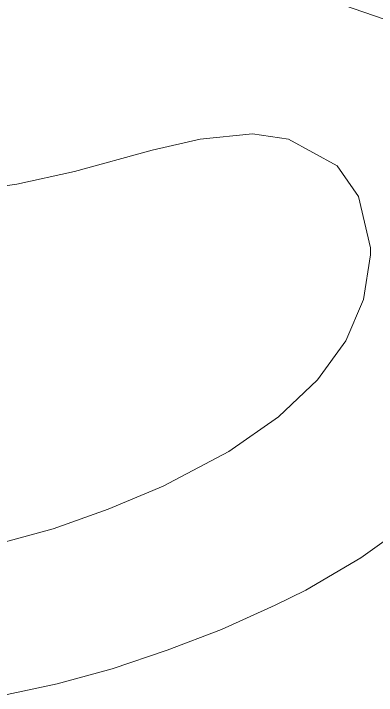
# Model space of a CAD drawing. Extents: x 0 to 420, y 0 to 297.
# Drawn here: x 118.333 to 118.936, y 177.899 to 179.034 of the extents above; entities that cross this region are included whole.
import ezdxf

# ---------------------------------------------------------------- set-up
doc = ezdxf.new("R2010")
doc.units = 0
doc.layers.add('L35', color=3, linetype='CONTINUOUS')
doc.layers.add('text', color=7, linetype='CONTINUOUS')

# ---------------------------------------------------------------- blocks, each defined once
blk = doc.blocks.new('kablogo')
at = {"layer": 'text', "lineweight": 0}
for points in [[(12.2302, 18.078), (12.3995, 18.1137), (12.5688, 18.16), (12.7382, 18.2171), (12.9057, 18.2812), (13.0715, 18.3561), (13.1659, 18.4024), (13.3352, 18.5022), (13.4832, 18.6074), (13.6079, 18.7197), (13.7113, 18.8391), (13.7897, 18.9656), (13.8468, 19.0975), (13.8806, 19.2383), (13.8931, 19.3845), (13.8895, 19.4593), (13.8664, 19.6358), (13.8147, 19.7926), (13.7381, 19.9245), (13.6329, 20.0368), (13.5794, 20.076), (13.4404, 20.1509), (13.2818, 20.2061)], [(12.1589, 19.6376), (12.2748, 19.6536), (12.453, 19.6928), (12.6918, 19.7588), (12.8398, 19.7926), (13.002, 19.8087), (13.1125, 19.7926), (13.2622, 19.7106), (13.3281, 19.6162), (13.3655, 19.4575), (13.3655, 19.4362), (13.3442, 19.2989), (13.2889, 19.1706), (13.2016, 19.0512), (13.0822, 18.9371), (12.9289, 18.8302), (12.7435, 18.7321), (12.7257, 18.7232), (12.5564, 18.6519), (12.3871, 18.5913), (12.2159, 18.545)]]:
    blk.add_lwpolyline(points, dxfattribs=at)

msp = doc.modelspace()

# ---------------------------------------------------------------- block references
at = {"layer": 'L35', "xscale": 0.5397594371171976, "yscale": 0.5397594371171976, "zscale": 0.5397594371171976}
msp.add_blockref('kablogo', (111.712589, 168.14165), dxfattribs=at)

doc.saveas('drawing.dxf')
